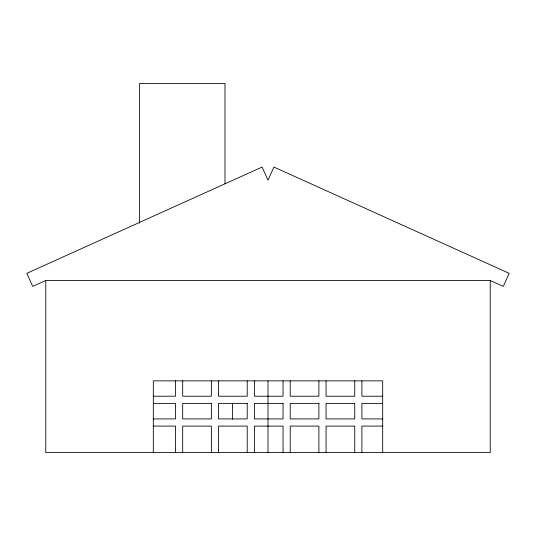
<?xml version="1.0" encoding="UTF-8"?>
<svg xmlns="http://www.w3.org/2000/svg" width="536" height="536" viewBox="0 0 536 536"><rect width="100%" height="100%" fill="white"/><g stroke="black" fill="none" stroke-linecap="round" stroke-linejoin="round"><path stroke-width="0.8" d="M45.768 280.489L32.703 286.392L26.8 273.327L262.097 167.058L268 180.13L273.903 167.058L509.2 273.327L503.297 286.392L490.232 280.489L45.768 280.489L45.768 452.538L490.232 452.538L490.232 280.489M153.303 396.205L175.52 396.205L175.52 380.855M382.697 396.205L361.907 396.205L361.907 380.855M153.303 403.373L175.52 403.373L175.52 418.918L153.303 418.918M382.697 403.373L361.907 403.373L361.907 418.918L382.697 418.918M153.303 426.087L175.52 426.087L175.52 452.538M382.697 426.087L361.907 426.087L361.907 452.538M382.697 452.538L382.697 380.855L153.303 380.855L153.303 452.538M354.738 380.855L354.738 396.205L326.062 396.205L326.062 380.855M354.738 452.538L354.738 426.087L326.062 426.087L326.062 452.538M318.893 380.855L318.893 396.205L290.217 396.205L290.217 380.855M318.893 452.538L318.893 426.087L290.217 426.087L290.217 452.538M283.048 380.855L283.048 396.205L254.379 396.205L254.379 380.855M283.048 452.538L283.048 426.087L254.379 426.087L254.379 452.538M268 380.855L268 452.538M247.21 380.855L247.21 396.205L218.534 396.205L218.534 380.855M247.21 452.538L247.21 426.087L218.534 426.087L218.534 452.538M232.457 403.387L232.457 419.219M224.979 183.801L224.979 83.462L139.574 83.462L139.574 223.103M211.365 380.855L211.365 396.205L182.689 396.205L182.689 380.855M211.365 452.538L211.365 426.087L182.689 426.087L182.689 452.538M211.365 403.373L182.689 403.373L182.689 418.918L211.365 418.918L211.365 403.373M247.21 403.373L218.534 403.373L218.534 418.918L247.21 418.918L247.21 403.373M283.048 403.373L254.379 403.373L254.379 418.918L283.048 418.918L283.048 403.373M318.893 403.373L290.217 403.373L290.217 418.918L318.893 418.918L318.893 403.373M354.738 403.373L326.062 403.373L326.062 418.918L354.738 418.918L354.738 403.373"/></g></svg>
